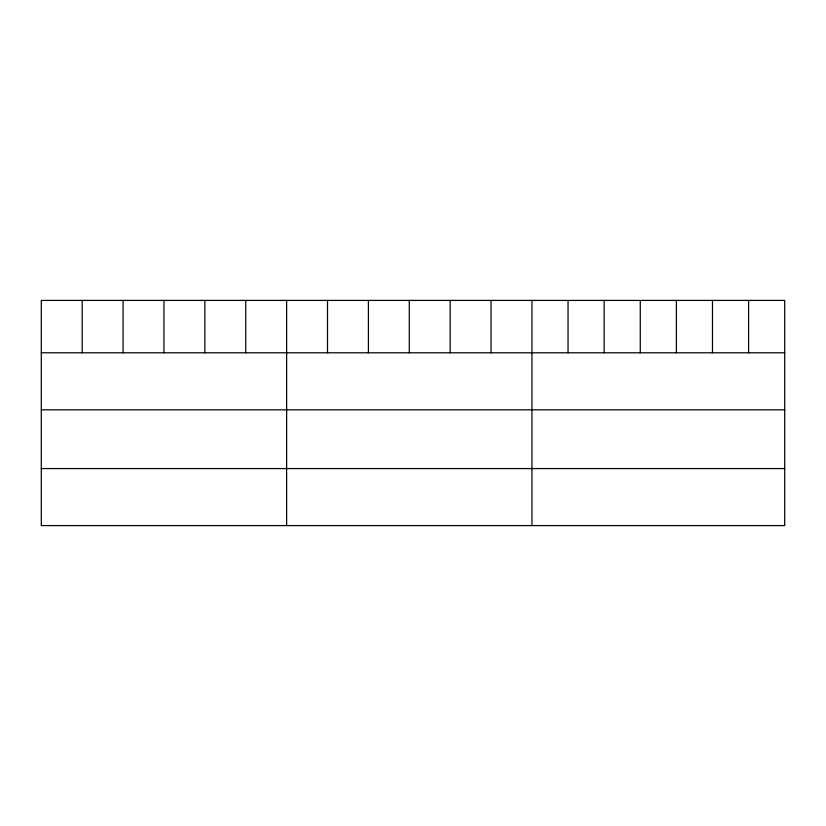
<?xml version="1.0" encoding="UTF-8"?>
<svg xmlns="http://www.w3.org/2000/svg" width="826" height="826" viewBox="0 0 826 826"><rect width="100%" height="100%" fill="white"/><g stroke="black" fill="none" stroke-linecap="round" stroke-linejoin="round"><path stroke-width="1.24" d="M784.7 352.795L784.7 525.584L41.3 525.584L41.3 300.416L784.7 300.416L784.7 352.795L41.3 352.795M41.3 409.82L784.7 409.82M41.3 468.569L784.7 468.569M748.593 300.416L748.593 352.795M712.487 300.416L712.487 352.795M676.38 300.416L676.38 352.795M640.264 300.416L640.264 352.795M604.157 300.416L604.157 352.795M568.051 300.416L568.051 352.795M531.944 300.416L531.944 525.584M491.057 300.416L491.057 352.795M450.17 300.416L450.17 352.795M409.283 300.416L409.283 352.795M368.396 300.416L368.396 352.795M327.509 300.416L327.509 352.795M286.622 300.416L286.622 525.584M245.735 300.416L245.735 352.795M204.848 300.416L204.848 352.795M163.961 300.416L163.961 352.795M123.074 300.416L123.074 352.795M82.187 300.416L82.187 352.795"/></g></svg>
